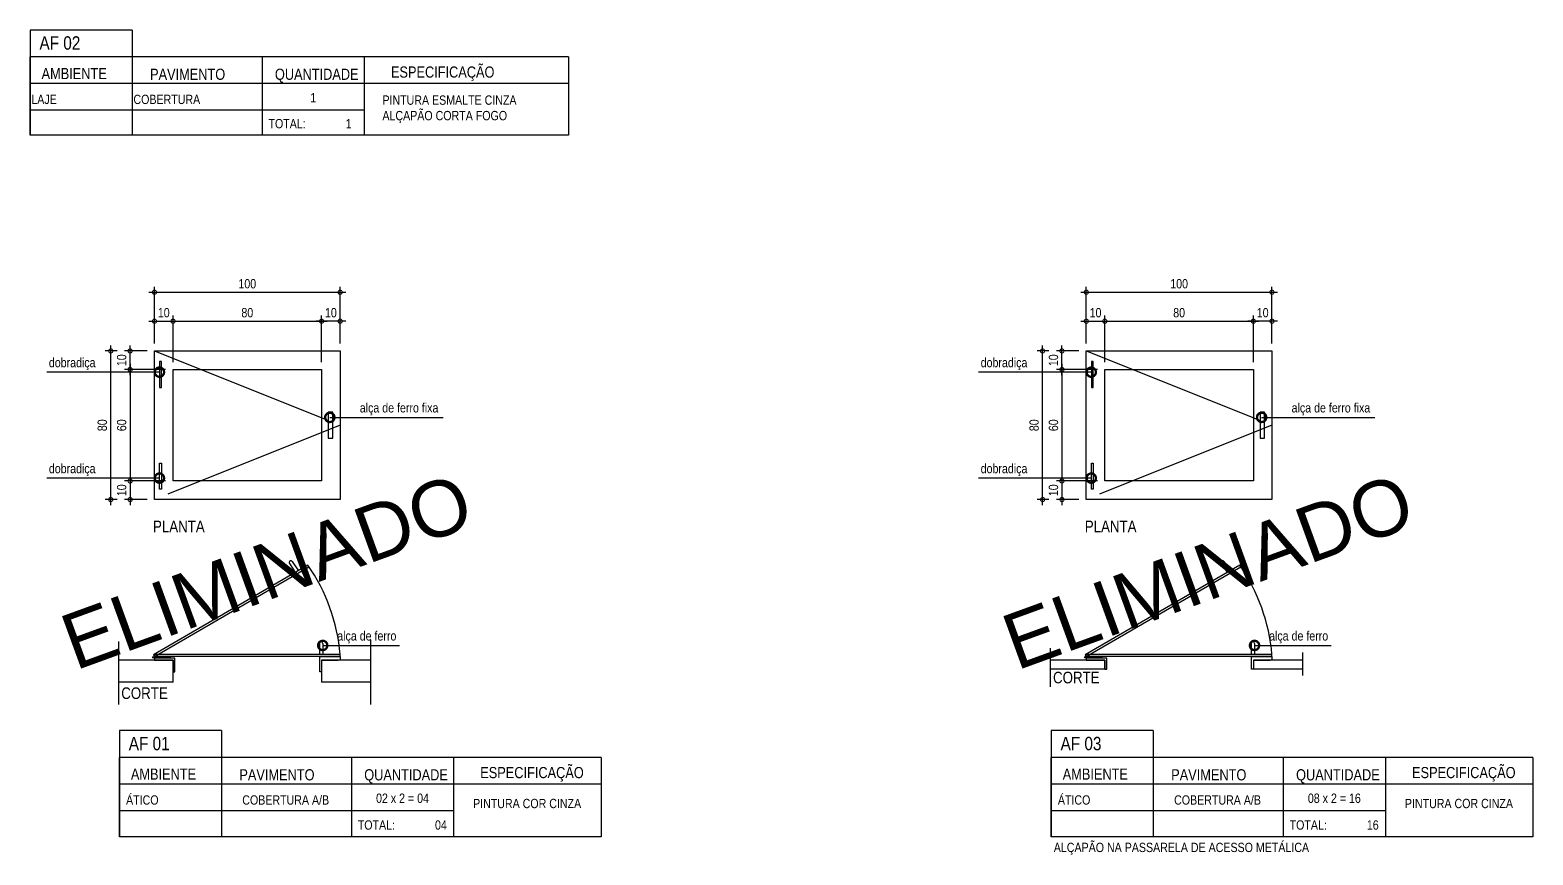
# Model space of a CAD drawing. Header units: metres. Extents: x -0.2 to 45.9, y -54 to 5.7.
# Drawn here: x 21.14 to 29.24, y -13.64 to -9.2 of the extents above; entities that cross this region are included whole.
import ezdxf

# ---------------------------------------------------------------- set-up
doc = ezdxf.new("R2010")
doc.units = ezdxf.units.M
doc.header["$PDMODE"] = 35
doc.linetypes.add('DASHEDX2', pattern=[1.5, 1, -0.5])
for name, color, linetype in [('ARQ-ALV ACAB', 4, 'Continuous'), ('ARQ-ALV OSSO', 5, 'Continuous'), ('ARQ-AUX', 7, 'Continuous'), ('ARQ-AUX1', 1, 'Continuous'), ('ARQ-AUX2', 2, 'Continuous'), ('ARQ-DIM', 2, 'Continuous'), ('ARQ-ENCH', 1, 'Continuous'), ('ARQ-PRJ', 7, 'DASHEDX2'), ('ARQ-SIM', 1, 'Continuous'), ('ARQ-TXT', 2, 'Continuous')]:
    doc.layers.add(name, color=color, linetype=linetype)
doc.styles.add('Adesa', font='ARIALN.TTF')
doc.styles.get("Standard").update_dxf_attribs({"font": 'arial.ttf'})
doc.dimstyles.new('ADESA 1-0025', dxfattribs={"dimtxt": 0.05, "dimasz": 0.045, "dimexe": 0.03, "dimexo": 0.04, "dimgap": 0.02, "dimtad": 1, "dimtoh": 1, "dimdec": 0, "dimlfac": 100, "dimzin": 4, "dimtxsty": 'Adesa', "dimblk": 'DOTSMALL', "dimcen": 1, "dimdle": 0.03, "dimclrd": 1, "dimclre": 1, "dimclrt": 256, "dimazin": 1, "dimtm": 1e-09, "dimtfac": 1, "dimtdec": 0, "dimtix": 1, "dimtmove": 2, "dimatfit": 0, "dimldrblk": 'DOTSMALL', "dimfxl": 0.8, "dimtvp": 2, "dimtolj": 1, "dimtzin": 0, "dimarcsym": 0})
doc.dimstyles.new('ADESA 1-0050', dxfattribs={"dimtxt": 0.1, "dimasz": 0.1, "dimexe": 0.05, "dimexo": 0.05, "dimgap": 0.03, "dimtad": 1, "dimdec": 1, "dimlfac": 100, "dimzin": 12, "dimtxsty": 'Adesa', "dimblk": 'DOTSMALL', "dimcen": 1, "dimdle": 0.05, "dimclrd": 1, "dimclre": 1, "dimclrt": 256, "dimazin": 3, "dimtm": 1e-09, "dimtfac": 1, "dimtdec": 1, "dimtmove": 1, "dimatfit": 0, "dimldrblk": 'DOTSMALL', "dimfxl": 0.8, "dimtvp": 2, "dimtolj": 1, "dimtzin": 0, "dimarcsym": 0})

# ---------------------------------------------------------------- blocks, each defined once
blk = doc.blocks.new('_DotSmall')
at = {"color": 0, "linetype": 'ByBlock', "const_width": 0.5}
blk.add_lwpolyline([(-0.0625, 0, 1), (0.0625, 0, 1)], format="xyb", close=True, dxfattribs=at)
blk = doc.blocks.new('*D144')
at = {"layer": 'ARQ-DIM', "color": 1, "lineweight": -2, "transparency": 16777216}
for p, q in [((21.9112, -10.9888), (21.9112, -10.7387)), ((22.7112, -10.9888), (22.7112, -10.7387)), ((21.8812, -10.7687), (22.7412, -10.7687))]:
    blk.add_line(p, q, dxfattribs=at)
at = {"layer": 'Defpoints', "color": 0, "transparency": 16777216}
for p in [(22.7112, -10.7687), (21.9112, -11.0288, 0), (22.7112, -11.0288, 0)]:
    blk.add_point(p, dxfattribs=at)
at = {"layer": 'ARQ-DIM', "color": 1, "lineweight": -2, "transparency": 16777216, "xscale": 0.045, "yscale": 0.045, "zscale": 0.045, "rotation": 180}
blk.add_blockref('_DotSmall', (21.9112, -10.7687), dxfattribs=at)
at = {"layer": 'ARQ-DIM', "color": 1, "lineweight": -2, "transparency": 16777216, "xscale": 0.045, "yscale": 0.045, "zscale": 0.045}
blk.add_blockref('_DotSmall', (22.7112, -10.7687), dxfattribs=at)
at = {"layer": 'ARQ-DIM', "transparency": 16777216, "insert": (22.3112, -10.7232), "char_height": 0.05, "attachment_point": 5, "style": 'Adesa'}
blk.add_mtext('\\A1;80', dxfattribs=at)
blk = doc.blocks.new('*D145')
at = {"layer": 'ARQ-DIM', "color": 1, "lineweight": -2, "transparency": 16777216}
for p, q in [((22.7112, -10.8888), (22.7112, -10.7387)), ((22.8112, -10.8888), (22.8112, -10.7387)), ((22.8412, -10.7687), (22.6812, -10.7687))]:
    blk.add_line(p, q, dxfattribs=at)
at = {"layer": 'Defpoints', "color": 0, "transparency": 16777216}
for p in [(22.7112, -10.7687), (22.7112, -10.9288), (22.8112, -10.9288, 0)]:
    blk.add_point(p, dxfattribs=at)
at = {"layer": 'ARQ-DIM', "color": 1, "lineweight": -2, "transparency": 16777216, "xscale": 0.045, "yscale": 0.045, "zscale": 0.045, "rotation": 180}
blk.add_blockref('_DotSmall', (22.7112, -10.7687), dxfattribs=at)
at = {"layer": 'ARQ-DIM', "color": 1, "lineweight": -2, "transparency": 16777216, "xscale": 0.045, "yscale": 0.045, "zscale": 0.045}
blk.add_blockref('_DotSmall', (22.8112, -10.7687), dxfattribs=at)
at = {"layer": 'ARQ-DIM', "transparency": 16777216, "insert": (22.7612, -10.7232), "char_height": 0.05, "attachment_point": 5, "style": 'Adesa'}
blk.add_mtext('\\A1;10', dxfattribs=at)
blk = doc.blocks.new('*D146')
at = {"layer": 'ARQ-DIM', "color": 1, "lineweight": -2, "transparency": 16777216}
for p, q in [((21.8112, -10.8888), (21.8112, -10.7387)), ((21.9112, -10.8888), (21.9112, -10.7387)), ((21.7812, -10.7687), (21.9412, -10.7687))]:
    blk.add_line(p, q, dxfattribs=at)
at = {"layer": 'Defpoints', "color": 0, "transparency": 16777216}
for p in [(21.9112, -10.7687), (21.8112, -10.9288, 0), (21.9112, -10.9288)]:
    blk.add_point(p, dxfattribs=at)
at = {"layer": 'ARQ-DIM', "color": 1, "lineweight": -2, "transparency": 16777216, "xscale": 0.045, "yscale": 0.045, "zscale": 0.045, "rotation": 180}
blk.add_blockref('_DotSmall', (21.8112, -10.7687), dxfattribs=at)
at = {"layer": 'ARQ-DIM', "color": 1, "lineweight": -2, "transparency": 16777216, "xscale": 0.045, "yscale": 0.045, "zscale": 0.045}
blk.add_blockref('_DotSmall', (21.9112, -10.7687), dxfattribs=at)
at = {"layer": 'ARQ-DIM', "transparency": 16777216, "insert": (21.8612, -10.7232), "char_height": 0.05, "attachment_point": 5, "style": 'Adesa'}
blk.add_mtext('\\A1;10', dxfattribs=at)
blk = doc.blocks.new('*D147')
at = {"layer": 'ARQ-DIM', "color": 1, "lineweight": -2, "transparency": 16777216}
for p, q in [((21.8112, -10.7737), (21.8112, -10.5828)), ((22.8112, -10.7737), (22.8112, -10.5828)), ((21.7812, -10.6128), (22.8412, -10.6128))]:
    blk.add_line(p, q, dxfattribs=at)
at = {"layer": 'Defpoints', "color": 0, "transparency": 16777216}
for p in [(22.8112, -10.6128), (21.8112, -10.8137), (22.8112, -10.8137)]:
    blk.add_point(p, dxfattribs=at)
at = {"layer": 'ARQ-DIM', "color": 1, "lineweight": -2, "transparency": 16777216, "xscale": 0.045, "yscale": 0.045, "zscale": 0.045, "rotation": 180}
blk.add_blockref('_DotSmall', (21.8112, -10.6128), dxfattribs=at)
at = {"layer": 'ARQ-DIM', "color": 1, "lineweight": -2, "transparency": 16777216, "xscale": 0.045, "yscale": 0.045, "zscale": 0.045}
blk.add_blockref('_DotSmall', (22.8112, -10.6128), dxfattribs=at)
at = {"layer": 'ARQ-DIM', "transparency": 16777216, "insert": (22.3112, -10.5673), "char_height": 0.05, "attachment_point": 5, "style": 'Adesa'}
blk.add_mtext('\\A1;100', dxfattribs=at)
blk = doc.blocks.new('*D148')
at = {"layer": 'ARQ-DIM', "color": 1, "lineweight": -2, "transparency": 16777216}
for p, q in [((21.6801, -11.0588), (21.6801, -10.8988)), ((21.7712, -10.9288), (21.6501, -10.9288)), ((21.8712, -11.0288), (21.6501, -11.0288))]:
    blk.add_line(p, q, dxfattribs=at)
at = {"layer": 'Defpoints', "color": 0, "transparency": 16777216}
for p in [(21.6801, -10.9288), (21.8112, -10.9288, 0), (21.9112, -11.0288, 0)]:
    blk.add_point(p, dxfattribs=at)
at = {"layer": 'ARQ-DIM', "color": 1, "lineweight": -2, "transparency": 16777216, "xscale": 0.045, "yscale": 0.045, "zscale": 0.045}
for p, rotation in [((21.6801, -10.9288), 90), ((21.6801, -11.0288), 270)]:
    blk.add_blockref('_DotSmall', p, dxfattribs=dict(at, rotation=rotation))
at = {"layer": 'ARQ-DIM', "transparency": 16777216, "insert": (21.6346, -10.9788), "char_height": 0.05, "attachment_point": 5, "rotation": 90, "style": 'Adesa'}
blk.add_mtext('\\A1;10', dxfattribs=at)
blk = doc.blocks.new('*D149')
at = {"layer": 'ARQ-DIM', "color": 1, "lineweight": -2, "transparency": 16777216}
for p, q in [((21.6801, -10.9988), (21.6801, -11.6588)), ((21.8712, -11.0288), (21.6501, -11.0288)), ((21.8712, -11.6288), (21.6501, -11.6288))]:
    blk.add_line(p, q, dxfattribs=at)
at = {"layer": 'Defpoints', "color": 0, "transparency": 16777216}
for p in [(21.9112, -11.0288, 0), (21.6801, -11.6288), (21.9112, -11.6288, 0)]:
    blk.add_point(p, dxfattribs=at)
at = {"layer": 'ARQ-DIM', "color": 1, "lineweight": -2, "transparency": 16777216, "xscale": 0.045, "yscale": 0.045, "zscale": 0.045}
for p, rotation in [((21.6801, -11.0288), 90), ((21.6801, -11.6288), 270)]:
    blk.add_blockref('_DotSmall', p, dxfattribs=dict(at, rotation=rotation))
at = {"layer": 'ARQ-DIM', "transparency": 16777216, "insert": (21.6346, -11.3288), "char_height": 0.05, "attachment_point": 5, "rotation": 90, "style": 'Adesa'}
blk.add_mtext('\\A1;60', dxfattribs=at)
blk = doc.blocks.new('*D150')
at = {"layer": 'ARQ-DIM', "color": 1, "lineweight": -2, "transparency": 16777216}
for p, q in [((21.8712, -11.6288), (21.6501, -11.6288)), ((21.6801, -11.5988), (21.6801, -11.7588)), ((21.7712, -11.7288), (21.6501, -11.7288))]:
    blk.add_line(p, q, dxfattribs=at)
at = {"layer": 'Defpoints', "color": 0, "transparency": 16777216}
for p in [(21.9112, -11.6288, 0), (21.6801, -11.7288), (21.8112, -11.7288, 0)]:
    blk.add_point(p, dxfattribs=at)
at = {"layer": 'ARQ-DIM', "color": 1, "lineweight": -2, "transparency": 16777216, "xscale": 0.045, "yscale": 0.045, "zscale": 0.045}
for p, rotation in [((21.6801, -11.6288), 90), ((21.6801, -11.7288), 270)]:
    blk.add_blockref('_DotSmall', p, dxfattribs=dict(at, rotation=rotation))
at = {"layer": 'ARQ-DIM', "transparency": 16777216, "insert": (21.6346, -11.6788), "char_height": 0.05, "attachment_point": 5, "rotation": 90, "style": 'Adesa'}
blk.add_mtext('\\A1;10', dxfattribs=at)
blk = doc.blocks.new('*D151')
at = {"layer": 'ARQ-DIM', "color": 1, "lineweight": -2, "transparency": 16777216}
for p, q in [((21.5758, -11.7588), (21.5758, -10.8988)), ((21.6101, -10.9288), (21.5458, -10.9288)), ((21.6101, -11.7288), (21.5458, -11.7288))]:
    blk.add_line(p, q, dxfattribs=at)
at = {"layer": 'Defpoints', "color": 0, "transparency": 16777216}
for p in [(21.5758, -10.9288), (21.6501, -10.9288), (21.6501, -11.7288)]:
    blk.add_point(p, dxfattribs=at)
at = {"layer": 'ARQ-DIM', "color": 1, "lineweight": -2, "transparency": 16777216, "xscale": 0.045, "yscale": 0.045, "zscale": 0.045}
for p, rotation in [((21.5758, -10.9288), 90), ((21.5758, -11.7288), 270)]:
    blk.add_blockref('_DotSmall', p, dxfattribs=dict(at, rotation=rotation))
at = {"layer": 'ARQ-DIM', "transparency": 16777216, "insert": (21.5303, -11.3288), "char_height": 0.05, "attachment_point": 5, "rotation": 90, "style": 'Adesa'}
blk.add_mtext('\\A1;80', dxfattribs=at)
blk = doc.blocks.new('*D194')
at = {"layer": 'ARQ-DIM', "color": 1, "lineweight": -2, "transparency": 16777216}
for p, q in [((26.9298, -10.9888), (26.9298, -10.7387)), ((27.7298, -10.9888), (27.7298, -10.7387)), ((26.8998, -10.7687), (27.7598, -10.7687))]:
    blk.add_line(p, q, dxfattribs=at)
at = {"layer": 'Defpoints', "color": 0, "transparency": 16777216}
for p in [(27.7298, -10.7687), (26.9298, -11.0288, 0), (27.7298, -11.0288, 0)]:
    blk.add_point(p, dxfattribs=at)
at = {"layer": 'ARQ-DIM', "color": 1, "lineweight": -2, "transparency": 16777216, "xscale": 0.045, "yscale": 0.045, "zscale": 0.045, "rotation": 180}
blk.add_blockref('_DotSmall', (26.9298, -10.7687), dxfattribs=at)
at = {"layer": 'ARQ-DIM', "color": 1, "lineweight": -2, "transparency": 16777216, "xscale": 0.045, "yscale": 0.045, "zscale": 0.045}
blk.add_blockref('_DotSmall', (27.7298, -10.7687), dxfattribs=at)
at = {"layer": 'ARQ-DIM', "transparency": 16777216, "insert": (27.3298, -10.7232), "char_height": 0.05, "attachment_point": 5, "style": 'Adesa'}
blk.add_mtext('\\A1;80', dxfattribs=at)
blk = doc.blocks.new('*D195')
at = {"layer": 'ARQ-DIM', "color": 1, "lineweight": -2, "transparency": 16777216}
for p, q in [((27.7298, -10.8888), (27.7298, -10.7387)), ((27.8298, -10.8888), (27.8298, -10.7387)), ((27.8598, -10.7687), (27.6998, -10.7687))]:
    blk.add_line(p, q, dxfattribs=at)
at = {"layer": 'Defpoints', "color": 0, "transparency": 16777216}
for p in [(27.7298, -10.7687), (27.7298, -10.9288), (27.8298, -10.9288, 0)]:
    blk.add_point(p, dxfattribs=at)
at = {"layer": 'ARQ-DIM', "color": 1, "lineweight": -2, "transparency": 16777216, "xscale": 0.045, "yscale": 0.045, "zscale": 0.045, "rotation": 180}
blk.add_blockref('_DotSmall', (27.7298, -10.7687), dxfattribs=at)
at = {"layer": 'ARQ-DIM', "color": 1, "lineweight": -2, "transparency": 16777216, "xscale": 0.045, "yscale": 0.045, "zscale": 0.045}
blk.add_blockref('_DotSmall', (27.8298, -10.7687), dxfattribs=at)
at = {"layer": 'ARQ-DIM', "transparency": 16777216, "insert": (27.7798, -10.7232), "char_height": 0.05, "attachment_point": 5, "style": 'Adesa'}
blk.add_mtext('\\A1;10', dxfattribs=at)
blk = doc.blocks.new('*D196')
at = {"layer": 'ARQ-DIM', "color": 1, "lineweight": -2, "transparency": 16777216}
for p, q in [((26.8298, -10.8888), (26.8298, -10.7387)), ((26.9298, -10.8888), (26.9298, -10.7387)), ((26.7998, -10.7687), (26.9598, -10.7687))]:
    blk.add_line(p, q, dxfattribs=at)
at = {"layer": 'Defpoints', "color": 0, "transparency": 16777216}
for p in [(26.9298, -10.7687), (26.8298, -10.9288, 0), (26.9298, -10.9288)]:
    blk.add_point(p, dxfattribs=at)
at = {"layer": 'ARQ-DIM', "color": 1, "lineweight": -2, "transparency": 16777216, "xscale": 0.045, "yscale": 0.045, "zscale": 0.045, "rotation": 180}
blk.add_blockref('_DotSmall', (26.8298, -10.7687), dxfattribs=at)
at = {"layer": 'ARQ-DIM', "color": 1, "lineweight": -2, "transparency": 16777216, "xscale": 0.045, "yscale": 0.045, "zscale": 0.045}
blk.add_blockref('_DotSmall', (26.9298, -10.7687), dxfattribs=at)
at = {"layer": 'ARQ-DIM', "transparency": 16777216, "insert": (26.8798, -10.7232), "char_height": 0.05, "attachment_point": 5, "style": 'Adesa'}
blk.add_mtext('\\A1;10', dxfattribs=at)
blk = doc.blocks.new('*D191')
at = {"layer": 'ARQ-DIM', "color": 1, "lineweight": -2, "transparency": 16777216}
for p, q in [((26.8298, -10.7737), (26.8298, -10.5828)), ((27.8298, -10.7737), (27.8298, -10.5828)), ((26.7998, -10.6128), (27.8598, -10.6128))]:
    blk.add_line(p, q, dxfattribs=at)
at = {"layer": 'Defpoints', "color": 0, "transparency": 16777216}
for p in [(27.8298, -10.6128), (26.8298, -10.8137), (27.8298, -10.8137)]:
    blk.add_point(p, dxfattribs=at)
at = {"layer": 'ARQ-DIM', "color": 1, "lineweight": -2, "transparency": 16777216, "xscale": 0.045, "yscale": 0.045, "zscale": 0.045, "rotation": 180}
blk.add_blockref('_DotSmall', (26.8298, -10.6128), dxfattribs=at)
at = {"layer": 'ARQ-DIM', "color": 1, "lineweight": -2, "transparency": 16777216, "xscale": 0.045, "yscale": 0.045, "zscale": 0.045}
blk.add_blockref('_DotSmall', (27.8298, -10.6128), dxfattribs=at)
at = {"layer": 'ARQ-DIM', "transparency": 16777216, "insert": (27.3298, -10.5673), "char_height": 0.05, "attachment_point": 5, "style": 'Adesa'}
blk.add_mtext('\\A1;100', dxfattribs=at)
blk = doc.blocks.new('*D192')
at = {"layer": 'ARQ-DIM', "color": 1, "lineweight": -2, "transparency": 16777216}
for p, q in [((26.6987, -11.0588), (26.6987, -10.8988)), ((26.7898, -10.9288), (26.6687, -10.9288)), ((26.8898, -11.0288), (26.6687, -11.0288))]:
    blk.add_line(p, q, dxfattribs=at)
at = {"layer": 'Defpoints', "color": 0, "transparency": 16777216}
for p in [(26.6987, -10.9288), (26.8298, -10.9288, 0), (26.9298, -11.0288, 0)]:
    blk.add_point(p, dxfattribs=at)
at = {"layer": 'ARQ-DIM', "color": 1, "lineweight": -2, "transparency": 16777216, "xscale": 0.045, "yscale": 0.045, "zscale": 0.045}
for p, rotation in [((26.6987, -10.9288), 90), ((26.6987, -11.0288), 270)]:
    blk.add_blockref('_DotSmall', p, dxfattribs=dict(at, rotation=rotation))
at = {"layer": 'ARQ-DIM', "transparency": 16777216, "insert": (26.6532, -10.9788), "char_height": 0.05, "attachment_point": 5, "rotation": 90, "style": 'Adesa'}
blk.add_mtext('\\A1;10', dxfattribs=at)
blk = doc.blocks.new('*D197')
at = {"layer": 'ARQ-DIM', "color": 1, "lineweight": -2, "transparency": 16777216}
for p, q in [((26.6987, -10.9988), (26.6987, -11.6588)), ((26.8898, -11.0288), (26.6687, -11.0288)), ((26.8898, -11.6288), (26.6687, -11.6288))]:
    blk.add_line(p, q, dxfattribs=at)
at = {"layer": 'Defpoints', "color": 0, "transparency": 16777216}
for p in [(26.9298, -11.0288, 0), (26.6987, -11.6288), (26.9298, -11.6288, 0)]:
    blk.add_point(p, dxfattribs=at)
at = {"layer": 'ARQ-DIM', "color": 1, "lineweight": -2, "transparency": 16777216, "xscale": 0.045, "yscale": 0.045, "zscale": 0.045}
for p, rotation in [((26.6987, -11.0288), 90), ((26.6987, -11.6288), 270)]:
    blk.add_blockref('_DotSmall', p, dxfattribs=dict(at, rotation=rotation))
at = {"layer": 'ARQ-DIM', "transparency": 16777216, "insert": (26.6532, -11.3288), "char_height": 0.05, "attachment_point": 5, "rotation": 90, "style": 'Adesa'}
blk.add_mtext('\\A1;60', dxfattribs=at)
blk = doc.blocks.new('*D198')
at = {"layer": 'ARQ-DIM', "color": 1, "lineweight": -2, "transparency": 16777216}
for p, q in [((26.8898, -11.6288), (26.6687, -11.6288)), ((26.6987, -11.5988), (26.6987, -11.7588)), ((26.7898, -11.7288), (26.6687, -11.7288))]:
    blk.add_line(p, q, dxfattribs=at)
at = {"layer": 'Defpoints', "color": 0, "transparency": 16777216}
for p in [(26.9298, -11.6288, 0), (26.6987, -11.7288), (26.8298, -11.7288, 0)]:
    blk.add_point(p, dxfattribs=at)
at = {"layer": 'ARQ-DIM', "color": 1, "lineweight": -2, "transparency": 16777216, "xscale": 0.045, "yscale": 0.045, "zscale": 0.045}
for p, rotation in [((26.6987, -11.6288), 90), ((26.6987, -11.7288), 270)]:
    blk.add_blockref('_DotSmall', p, dxfattribs=dict(at, rotation=rotation))
at = {"layer": 'ARQ-DIM', "transparency": 16777216, "insert": (26.6532, -11.6788), "char_height": 0.05, "attachment_point": 5, "rotation": 90, "style": 'Adesa'}
blk.add_mtext('\\A1;10', dxfattribs=at)
blk = doc.blocks.new('*D193')
at = {"layer": 'ARQ-DIM', "color": 1, "lineweight": -2, "transparency": 16777216}
for p, q in [((26.5944, -11.7588), (26.5944, -10.8988)), ((26.6287, -10.9288), (26.5644, -10.9288)), ((26.6287, -11.7288), (26.5644, -11.7288))]:
    blk.add_line(p, q, dxfattribs=at)
at = {"layer": 'Defpoints', "color": 0, "transparency": 16777216}
for p in [(26.5944, -10.9288), (26.6687, -10.9288), (26.6687, -11.7288)]:
    blk.add_point(p, dxfattribs=at)
at = {"layer": 'ARQ-DIM', "color": 1, "lineweight": -2, "transparency": 16777216, "xscale": 0.045, "yscale": 0.045, "zscale": 0.045}
for p, rotation in [((26.5944, -10.9288), 90), ((26.5944, -11.7288), 270)]:
    blk.add_blockref('_DotSmall', p, dxfattribs=dict(at, rotation=rotation))
at = {"layer": 'ARQ-DIM', "transparency": 16777216, "insert": (26.5489, -11.3288), "char_height": 0.05, "attachment_point": 5, "rotation": 90, "style": 'Adesa'}
blk.add_mtext('\\A1;80', dxfattribs=at)

msp = doc.modelspace()

# ---------------------------------------------------------------- linework, layer by layer
at = {"layer": 'ARQ-ALV OSSO'}
for p, q in [((21.8212, -12.5927, 0), (21.617, -12.5927, 0)), ((22.7112, -12.5927, 0), (22.7112, -12.7127, 0)), ((22.9754, -12.5927, 0), (22.8012, -12.5927, 0)), ((27.7298, -12.5927, 0), (27.7298, -12.6427, 0)), ((21.9112, -12.7127, 0), (21.617, -12.7127, 0)), ((22.9754, -12.7127, 0), (22.7112, -12.7127, 0))]:
    msp.add_line(p, q, dxfattribs=at)
at = {"layer": 'ARQ-ALV OSSO', "elevation": 0}
for points in [[(21.9112, -12.7127), (21.9112, -12.5927), (21.8212, -12.5927), (21.8212, -12.5927)], [(22.7112, -12.5927), (22.7112, -12.5927), (22.8012, -12.5927), (22.8012, -12.5927)], [(27.7298, -12.5927), (27.7298, -12.5927), (27.8198, -12.5927), (27.8198, -12.5927)]]:
    msp.add_lwpolyline(points, dxfattribs=at)
at = {"layer": 'ARQ-AUX', "elevation": 0}
for points in [[(22.7718, -11.2588), (22.7468, -11.2588), (22.7468, -11.3988), (22.7718, -11.3988)], [(27.7904, -11.2588), (27.7654, -11.2588), (27.7654, -11.3988), (27.7904, -11.3988)]]:
    msp.add_lwpolyline(points, close=True, dxfattribs=at)
at = {"layer": 'ARQ-AUX1'}
for p, q in [((22.6998, -12.5028, 0), (22.6998, -12.563, 0)), ((22.7173, -12.5028, 0), (22.7173, -12.5638, 0)), ((27.7184, -12.5028, 0), (27.7184, -12.563, 0)), ((27.7359, -12.5028, 0), (27.7359, -12.5638, 0)), ((21.8112, -12.573), (21.8112, -12.563)), ((22.8112, -12.563, 0), (21.8112, -12.563)), ((22.8112, -12.573, 0), (21.8112, -12.573)), ((21.8112, -12.5742), (21.8112, -12.5819)), ((21.8956, -12.5742, 0), (21.8112, -12.5742)), ((21.8956, -12.578, 0), (21.8112, -12.578)), ((21.8956, -12.5819, 0), (21.8112, -12.5819)), ((21.9192, -12.583, 0), (21.8112, -12.583)), ((21.8956, -12.5742, 0), (21.8956, -12.5819, 0)), ((26.8398, -12.5927, 0), (26.6356, -12.5927, 0)), ((26.8298, -12.573), (26.8298, -12.563)), ((27.8298, -12.563, 0), (26.8298, -12.563)), ((27.8298, -12.573, 0), (26.8298, -12.573)), ((26.8298, -12.5742), (26.8298, -12.5819)), ((26.9143, -12.5742, 0), (26.8298, -12.5742)), ((26.9143, -12.578, 0), (26.8298, -12.578)), ((26.9143, -12.5819, 0), (26.8298, -12.5819)), ((26.9378, -12.583, 0), (26.8298, -12.583)), ((26.9143, -12.5742, 0), (26.9143, -12.5819, 0)), ((27.9941, -12.5927, 0), (27.8198, -12.5927, 0)), ((26.9298, -12.6427, 0), (26.6356, -12.6427, 0)), ((27.9941, -12.6427, 0), (27.7298, -12.6427, 0))]:
    msp.add_line(p, q, dxfattribs=at)
at = {"layer": 'ARQ-AUX1', "elevation": 0}
for points in [[(21.617, -12.4922), (21.617, -12.832)], [(22.9754, -12.4843), (22.9754, -12.832)], [(26.6356, -12.5293), (26.6356, -12.7378)], [(22.8112, -12.573), (22.8112, -12.563)], [(26.9298, -12.6427), (26.9298, -12.5927), (26.8398, -12.5927), (26.8398, -12.5927)], [(27.8298, -12.573), (27.8298, -12.563)], [(27.9941, -12.5525), (27.9941, -12.6755)]]:
    msp.add_lwpolyline(points, dxfattribs=at)
for points in [[(21.9112, -12.6569), (21.9212, -12.6569), (21.9212, -12.583), (21.8112, -12.583), (21.8112, -12.5927), (21.9112, -12.5927)], [(22.7112, -12.6569), (22.7012, -12.6569), (22.7012, -12.5742), (22.8112, -12.5742), (22.8112, -12.5927), (22.7112, -12.5927)], [(26.9298, -12.6427), (26.9398, -12.6427), (26.9398, -12.583), (26.8298, -12.583), (26.8298, -12.5927), (26.9298, -12.5927)], [(27.7298, -12.6427), (27.7198, -12.6427), (27.7198, -12.5742), (27.8298, -12.5742), (27.8298, -12.5927), (27.7298, -12.5927)]]:
    msp.add_lwpolyline(points, close=True, dxfattribs=at)
at = {"layer": 'ARQ-AUX1'}
for centre in [(21.8062, -12.5781), (26.8249, -12.5781)]:
    msp.add_circle(centre, 0.00495, dxfattribs=at)
for centre in [(22.7085, -12.5028, 0), (27.7272, -12.5028, 0)]:
    msp.add_arc(centre, 0.00875, 0, 180, dxfattribs=at)
at = {"layer": 'ARQ-AUX2', "elevation": 0}
for points in [[(21.8112, -10.9288), (22.8112, -10.9288), (22.8112, -11.7288), (21.8112, -11.7288)], [(26.8298, -10.9288), (27.8298, -10.9288), (27.8298, -11.7288), (26.8298, -11.7288)]]:
    msp.add_lwpolyline(points, close=True, dxfattribs=at)
at = {"layer": 'ARQ-ENCH', "ltscale": 0.01}
for p, q in [((21.1411, -9.2014), (21.1411, -9.768)), ((21.6911, -9.2014), (21.1411, -9.2014)), ((21.6911, -9.2014), (21.6911, -9.768)), ((21.4798, -9.3453), (21.1411, -9.3453)), ((21.1411, -9.768), (21.1411, -9.3453)), ((21.1411, -9.768), (21.1411, -9.3453)), ((24.0411, -9.3453), (21.4798, -9.3453)), ((22.3911, -9.3453), (22.3911, -9.768)), ((22.9411, -9.3453), (22.9411, -9.768)), ((24.0411, -9.3453), (24.0411, -9.768)), ((24.0411, -9.4891), (21.1411, -9.4891)), ((22.9411, -9.6329), (21.1411, -9.6329)), ((22.9411, -9.6329), (21.1411, -9.6329)), ((24.0411, -9.768), (21.1411, -9.768)), ((21.6221, -12.9727, 0), (21.6221, -13.5437, 0)), ((22.1721, -12.9727, 0), (21.6221, -12.9727, 0)), ((22.1721, -12.9727, 0), (22.1721, -13.5437, 0)), ((26.6408, -12.9727, 0), (26.6408, -13.5437, 0)), ((27.1908, -12.9727, 0), (26.6408, -12.9727, 0)), ((27.1908, -12.9727, 0), (27.1908, -13.5437, 0)), ((21.9608, -13.1165, 0), (21.6221, -13.1165, 0)), ((21.6221, -13.5437, 0), (21.6221, -13.1165, 0)), ((21.6221, -13.5437, 0), (21.6221, -13.1165, 0)), ((24.2168, -13.1165, 0), (21.9608, -13.1165, 0)), ((22.8721, -13.1165, 0), (22.8721, -13.5437, 0)), ((23.4221, -13.1165, 0), (23.4221, -13.5437, 0)), ((24.2168, -13.1165, 0), (24.2168, -13.5437, 0)), ((26.9794, -13.1165, 0), (26.6408, -13.1165, 0)), ((26.6408, -13.5437, 0), (26.6408, -13.1165, 0)), ((26.6408, -13.5437, 0), (26.6408, -13.1165, 0)), ((29.2354, -13.1165, 0), (26.9794, -13.1165, 0)), ((27.8908, -13.1165, 0), (27.8908, -13.5437, 0)), ((28.4408, -13.1165, 0), (28.4408, -13.5437, 0)), ((29.2354, -13.1165, 0), (29.2354, -13.5437, 0)), ((24.2168, -13.2604, 0), (21.6221, -13.2604, 0)), ((29.2354, -13.2604, 0), (26.6408, -13.2604, 0)), ((23.4221, -13.4042, 0), (21.6221, -13.4042, 0)), ((23.4221, -13.4042, 0), (21.6221, -13.4042, 0)), ((23.4221, -13.4042, 0), (21.6221, -13.4042, 0)), ((23.4221, -13.4042, 0), (21.6221, -13.4042, 0)), ((28.4408, -13.4042, 0), (26.6408, -13.4042, 0)), ((28.4408, -13.4042, 0), (26.6408, -13.4042, 0)), ((28.4408, -13.4042, 0), (26.6408, -13.4042, 0)), ((28.4408, -13.4042, 0), (26.6408, -13.4042, 0)), ((24.2168, -13.5437, 0), (21.6221, -13.5437, 0)), ((29.2354, -13.5437, 0), (26.6408, -13.5437, 0))]:
    msp.add_line(p, q, dxfattribs=at)
at = {"layer": 'ARQ-PRJ'}
for p, q in [((22.5381, -12.0723, 0), (22.5715, -12.1224, 0)), ((22.5526, -12.0626, 0), (22.5865, -12.1133, 0)), ((27.5567, -12.0723, 0), (27.5902, -12.1224, 0)), ((27.5713, -12.0626, 0), (27.6052, -12.1133, 0))]:
    msp.add_line(p, q, dxfattribs=at)
at = {"layer": 'ARQ-PRJ', "elevation": 0}
for points in [[(21.8112, -10.9288), (22.8112, -11.3288)], [(26.8298, -10.9288), (27.8298, -11.3288)], [(22.8112, -11.3288), (21.8112, -11.7288)], [(27.8298, -11.3288), (26.8298, -11.7288)]]:
    msp.add_lwpolyline(points, dxfattribs=at)
for points in [[(21.849, -10.9853), (21.839, -10.9853), (21.839, -11.1253), (21.849, -11.1253)], [(26.8676, -10.9853), (26.8576, -10.9853), (26.8576, -11.1253), (26.8676, -11.1253)], [(21.9112, -11.0288), (22.7112, -11.0288), (22.7112, -11.6288), (21.9112, -11.6288)], [(26.9298, -11.0288), (27.7298, -11.0288), (27.7298, -11.6288), (26.9298, -11.6288)], [(21.849, -11.6722), (21.839, -11.6722), (21.839, -11.5322), (21.849, -11.5322)], [(26.8676, -11.6722), (26.8576, -11.6722), (26.8576, -11.5322), (26.8676, -11.5322)], [(22.6379, -12.0823), (21.806, -12.5644), (21.8112, -12.573), (22.6431, -12.0908)], [(27.6565, -12.0823), (26.8246, -12.5644), (26.8298, -12.573), (27.6617, -12.0908)]]:
    msp.add_lwpolyline(points, close=True, dxfattribs=at)
at = {"layer": 'ARQ-PRJ'}
for centre, radius, start, end in [((22.5454, -12.0674, 0), 0.00875, 33.75127, 213.75127), ((27.564, -12.0674, 0), 0.00875, 33.75127, 213.75127), ((21.8242, -12.6472, 0), 0.9906, 4.87851, 34.7721), ((26.8428, -12.6472, 0), 0.9906, 4.87851, 34.7721)]:
    msp.add_arc(centre, radius, start, end, dxfattribs=at)

# ---------------------------------------------------------------- texts
at = {"layer": 'ARQ-ALV ACAB', "char_height": 0.3, "attachment_point": 1, "rotation": 20}
for insert in [(21.2812, -12.3686), (26.3511, -12.3686)]:
    msp.add_mtext_dynamic_manual_height_columns('{\\C10;ELIMINADO}', width=2.28963, gutter_width=12.5, heights=[0], dxfattribs=dict(at, insert=insert))
at = {"layer": 'ARQ-TXT', "ltscale": 0.01, "style": 'Adesa'}
for s, insert, char_height, width, attachment_point in [('AF 02', (21.1918, -9.2349), 0.072, 0.605305, 1), ('ESPECIFICAÇÃO', (23.3635, -9.3973), 0.06, 0.605305, 2), ('AMBIENTE', (21.3788, -9.4055), 0.06, 0.605305, 2), ('PAVIMENTO', (21.9898, -9.4093), 0.06, 0.605305, 2), ('QUANTIDADE', (22.6852, -9.4093), 0.06, 0.605305, 2), ('LAJE', (21.148, -9.5497), 0.05, 0.538805, 1), ('COBERTURA', (21.698, -9.5497), 0.05, 0.538805, 1), ('1', (22.6661, -9.5657), 0.05, 0.434103, 5), ('PINTURA ESMALTE CINZA\\PALÇAPÃO CORTA FOGO', (23.0389, -9.5534), 0.05, 0.995773, 1), ('TOTAL:^I 1', (22.4252, -9.68), 0.05, 0.749738, 1), ('AF 01', (21.6728, -13.0062, 0), 0.072, 0.605305, 1), ('AF 03', (26.6914, -13.0062, 0), 0.072, 0.605305, 1), ('AMBIENTE', (21.8598, -13.1768, 0), 0.06, 0.605305, 2), ('PAVIMENTO', (22.4709, -13.1805, 0), 0.06, 0.605305, 2), ('QUANTIDADE', (23.1662, -13.1805, 0), 0.06, 0.605305, 2), ('ESPECIFICAÇÃO', (23.8445, -13.1685, 0), 0.06, 0.605305, 2), ('AMBIENTE', (26.8785, -13.1768, 0), 0.06, 0.605305, 2), ('PAVIMENTO', (27.4895, -13.1805, 0), 0.06, 0.605305, 2), ('QUANTIDADE', (28.1849, -13.1805, 0), 0.06, 0.605305, 2), ('ESPECIFICAÇÃO', (28.8631, -13.1685, 0), 0.06, 0.605305, 2), ('ÁTICO', (21.6582, -13.321, 0), 0.05, 0.538805, 1), ('COBERTURA A/B', (22.2841, -13.321, 0), 0.05, 0.633712, 1), ('02 x 2 = 04', (23.1471, -13.337, 0), 0.05, 0.434103, 5), ('PINTURA COR CINZA', (23.5271, -13.3399, 0), 0.05, 0.664931, 1), ('ÁTICO', (26.6768, -13.321, 0), 0.05, 0.538805, 1), ('COBERTURA A/B', (27.3028, -13.321, 0), 0.05, 0.633712, 1), ('08 x 2 = 16', (28.1658, -13.337, 0), 0.05, 0.434103, 5), ('PINTURA COR CINZA', (28.5457, -13.3399, 0), 0.05, 0.664931, 1), ('TOTAL:^I 04', (22.9062, -13.4557, 0), 0.05, 0.749738, 1), ('TOTAL:^I 16', (27.9249, -13.4557, 0), 0.05, 0.749738, 1), ('ALÇAPÃO NA PASSARELA DE ACESSO METÁLICA', (26.6548, -13.5764, 0), 0.05, 2.708018, 1)]:
    msp.add_mtext(s, dxfattribs=dict(at, insert=insert, char_height=char_height, width=width, attachment_point=attachment_point))
at = {"layer": 'ARQ-TXT', "style": 'Adesa'}
for s, insert, char_height, width, attachment_point in [('dobradiça ', (21.494, -10.9665, 0), 0.05, 0.421475, 3), ('dobradiça ', (26.5126, -10.9665, 0), 0.05, 0.421475, 3), ('alça de ferro fixa', (22.917, -11.2099, 0), 0.05, 0.421475, 1), ('alça de ferro fixa', (27.9357, -11.2099, 0), 0.05, 0.421475, 1), ('dobradiça ', (21.494, -11.537, 0), 0.05, 0.421475, 3), ('dobradiça ', (26.5126, -11.537, 0), 0.05, 0.421475, 3), ('PLANTA', (22.0817, -11.8423, 0), 0.0625, 0.551174, 3), ('PLANTA', (27.1003, -11.8423, 0), 0.0625, 0.551174, 3), ('alça de ferro ', (22.7957, -12.4377, 0), 0.05, 0.421475, 1), ('alça de ferro ', (27.8144, -12.4377, 0), 0.05, 0.421475, 1), ('CORTE', (26.9013, -12.6557, 0), 0.0625, 0.551174, 3), ('CORTE', (21.8827, -12.7399, 0), 0.0625, 0.551174, 3)]:
    msp.add_mtext(s, dxfattribs=dict(at, insert=insert, char_height=char_height, width=width, attachment_point=attachment_point))

# ---------------------------------------------------------------- dimensions: what is measured, and where the dimension line sits
at = {"layer": 'ARQ-DIM'}
for base, p1, p2, picture, middle in [((22.8112, -10.6128), (21.8112, -10.8137), (22.8112, -10.8137), '*D147', (22.3112, -10.5673)), ((27.8298, -10.6128), (26.8298, -10.8137), (27.8298, -10.8137), '*D191', (27.3298, -10.5673)), ((21.9112, -10.7687), (21.8112, -10.9288, 0), (21.9112, -10.9288), '*D146', (21.8612, -10.7232)), ((22.7112, -10.7687), (21.9112, -11.0288, 0), (22.7112, -11.0288, 0), '*D144', (22.3112, -10.7232)), ((22.7112, -10.7687), (22.8112, -10.9288, 0), (22.7112, -10.9288), '*D145', (22.7612, -10.7232)), ((26.9298, -10.7687), (26.8298, -10.9288, 0), (26.9298, -10.9288), '*D196', (26.8798, -10.7232)), ((27.7298, -10.7687), (26.9298, -11.0288, 0), (27.7298, -11.0288, 0), '*D194', (27.3298, -10.7232)), ((27.7298, -10.7687), (27.8298, -10.9288, 0), (27.7298, -10.9288), '*D195', (27.7798, -10.7232))]:
    dim = msp.add_linear_dim(base=base, p1=p1, p2=p2, dimstyle='ADESA 1-0025', dxfattribs=at)
    dim.commit()
    dim.dimension.update_dxf_attribs({"geometry": picture, "text_midpoint": middle})
for base, p1, p2, picture, middle in [((21.5758, -10.9288), (21.6501, -11.7288), (21.6501, -10.9288), '*D151', (21.5303, -11.3288)), ((21.6801, -10.9288), (21.9112, -11.0288, 0), (21.8112, -10.9288, 0), '*D148', (21.6346, -10.9788)), ((26.5944, -10.9288), (26.6687, -11.7288), (26.6687, -10.9288), '*D193', (26.5489, -11.3288)), ((26.6987, -10.9288), (26.9298, -11.0288, 0), (26.8298, -10.9288, 0), '*D192', (26.6532, -10.9788)), ((21.6801, -11.6288), (21.9112, -11.0288, 0), (21.9112, -11.6288, 0), '*D149', (21.6346, -11.3288)), ((26.6987, -11.6288), (26.9298, -11.0288, 0), (26.9298, -11.6288, 0), '*D197', (26.6532, -11.3288)), ((21.6801, -11.7288), (21.9112, -11.6288, 0), (21.8112, -11.7288, 0), '*D150', (21.6346, -11.6788)), ((26.6987, -11.7288), (26.9298, -11.6288, 0), (26.8298, -11.7288, 0), '*D198', (26.6532, -11.6788))]:
    dim = msp.add_linear_dim(base=base, p1=p1, p2=p2, angle=90, dimstyle='ADESA 1-0025', dxfattribs=at)
    dim.commit()
    dim.dimension.update_dxf_attribs({"geometry": picture, "text_midpoint": middle})

# ---------------------------------------------------------------- leaders
at = {"layer": 'ARQ-SIM', "ltscale": 2}
for points in [[(21.8379, -11.0429, 0), (21.2311, -11.0429, 0)], [(26.8565, -11.0429, 0), (26.2497, -11.0429, 0)], [(22.7556, -11.2864, 0), (23.366, -11.2864, 0)], [(27.7742, -11.2864, 0), (28.3846, -11.2864, 0)], [(21.8379, -11.6134, 0), (21.2311, -11.6134, 0)], [(26.8565, -11.6134, 0), (26.2497, -11.6134, 0)], [(22.7173, -12.5141, 0), (23.1303, -12.5141, 0)], [(27.7359, -12.5141, 0), (28.1489, -12.5141, 0)]]:
    msp.add_leader(points, dimstyle='ADESA 1-0050', override={"dimgap": 0.1, "dimtad": 0}, dxfattribs=at)

doc.saveas('drawing.dxf')
